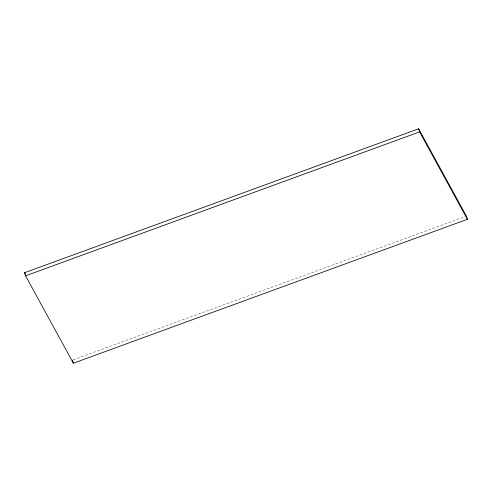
<?xml version="1.0" encoding="UTF-8"?>
<svg xmlns="http://www.w3.org/2000/svg" width="492" height="492" viewBox="0 0 492 492"><rect width="100%" height="100%" fill="white"/><g stroke="black" fill="none" stroke-linecap="round" stroke-linejoin="round"><path stroke-width="0.37" stroke-dasharray="2.46 1.84" d="M73.105 359.843L464.983 216.714"/><path stroke-width="0.74" d="M24.6 272.709L418.643 128.787L466.428 216.185L467.4 219.291L73.357 363.213L25.572 275.815L24.6 272.709L25.338 274.056M25.572 275.815L419.614 131.893L467.4 219.291M418.643 128.787L419.614 131.893M72.386 360.107L73.357 363.213"/></g></svg>
